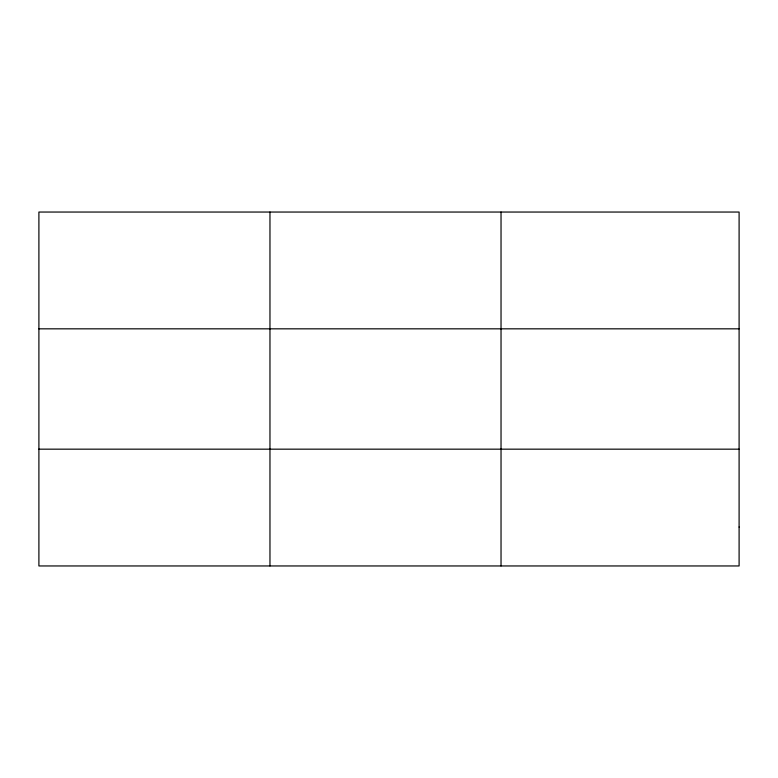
<?xml version="1.0" encoding="UTF-8"?>
<svg xmlns="http://www.w3.org/2000/svg" width="778" height="778" viewBox="0 0 778 778"><rect width="100%" height="100%" fill="white"/><g stroke="black" fill="none" stroke-linecap="round" stroke-linejoin="round"><path stroke-width="1.17" d="M269.966 212.044L269.966 565.956M501.032 212.044L501.032 565.956M38.9 328.831L739.1 328.831M38.9 449.169L739.1 449.169M739.1 527.027L739.1 565.956L38.9 565.956L38.9 212.044L739.1 212.044L739.1 527.027"/></g></svg>
